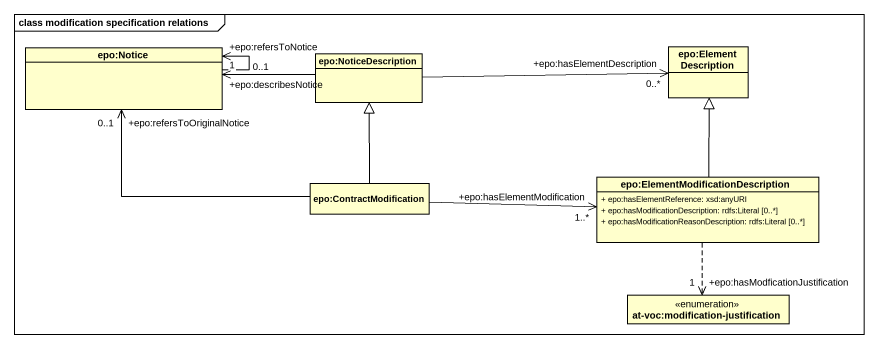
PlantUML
@startuml
mainframe class modification specification relations
hide circle
hide empty members
skinparam classAttributeIconSize 0
class "epo:Notice" as epo_Notice
class "epo:NoticeDescription" as epo_NoticeDescription
class "epo:ElementDescription" as epo_ElementDescription
class "epo:ContractModification" as epo_ContractModification
class "epo:ElementModificationDescription" as epo_ElementModificationDescr {
  + epo:hasElementReference: xsd:anyURI
  + epo:hasModificationDescription: rdfs:Literal [0..*]
  + epo:hasModificationReasonDescription: rdfs:Literal [0..*]
}
enum "at-voc:modification-justification" as at_voc_modification
epo_Notice --> "+epo:refersToNotice\n0..1" epo_Notice
epo_NoticeDescription -left-> "+epo:describesNotice\n1" epo_Notice
epo_NoticeDescription -right-> "+epo:hasElementDescription\n0..*" epo_ElementDescription
epo_ContractModification -left-> "+epo:refersToOriginalNotice\n0..1" epo_Notice
epo_ContractModification -up-|> epo_NoticeDescription
epo_ContractModification -right-> "+epo:hasElementModification\n1..*" epo_ElementModificationDescr
epo_ElementModificationDescr -up-|> epo_ElementDescription
epo_ElementModificationDescr ..> "+epo:hasModficationJustification\n1" at_voc_modification
@enduml
